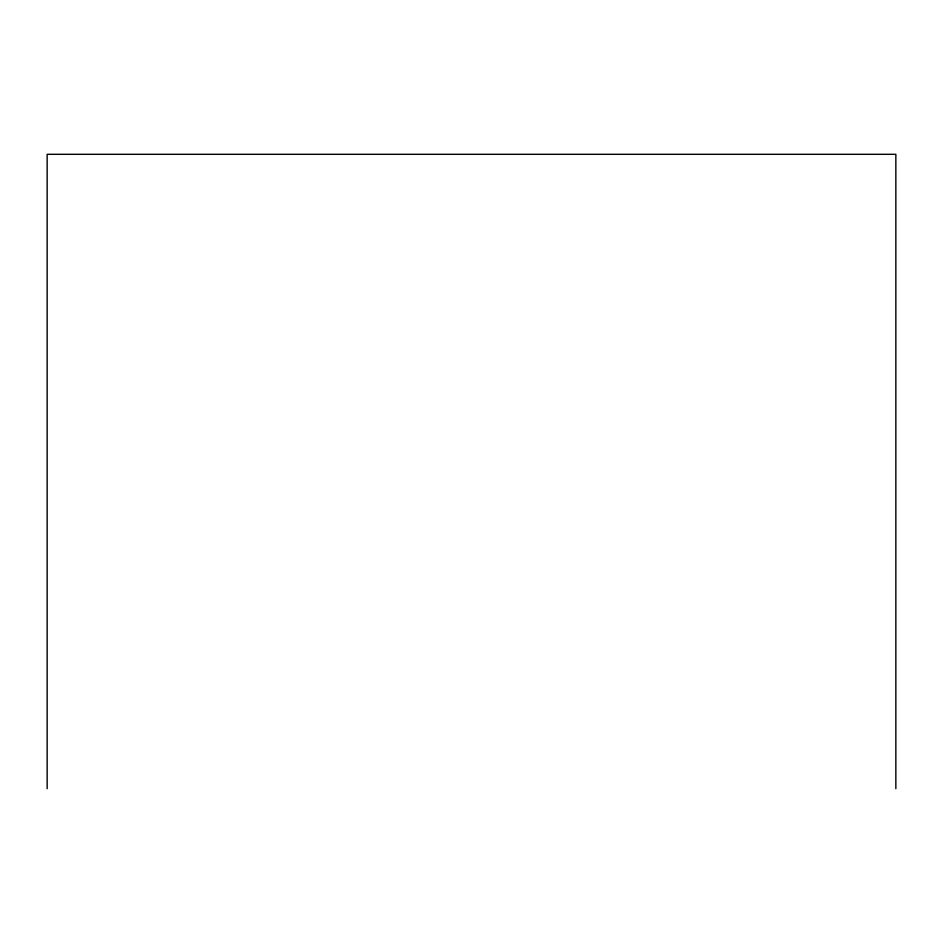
<?xml version="1.0" encoding="UTF-8"?>
<svg xmlns="http://www.w3.org/2000/svg" width="943" height="943" viewBox="0 0 943 943"><rect width="100%" height="100%" fill="white"/><g stroke="black" fill="none" stroke-linecap="round" stroke-linejoin="round"><path stroke-width="1.41" d="M895.85 788.69L895.85 154.31L47.15 154.31L47.15 788.69"/></g></svg>
